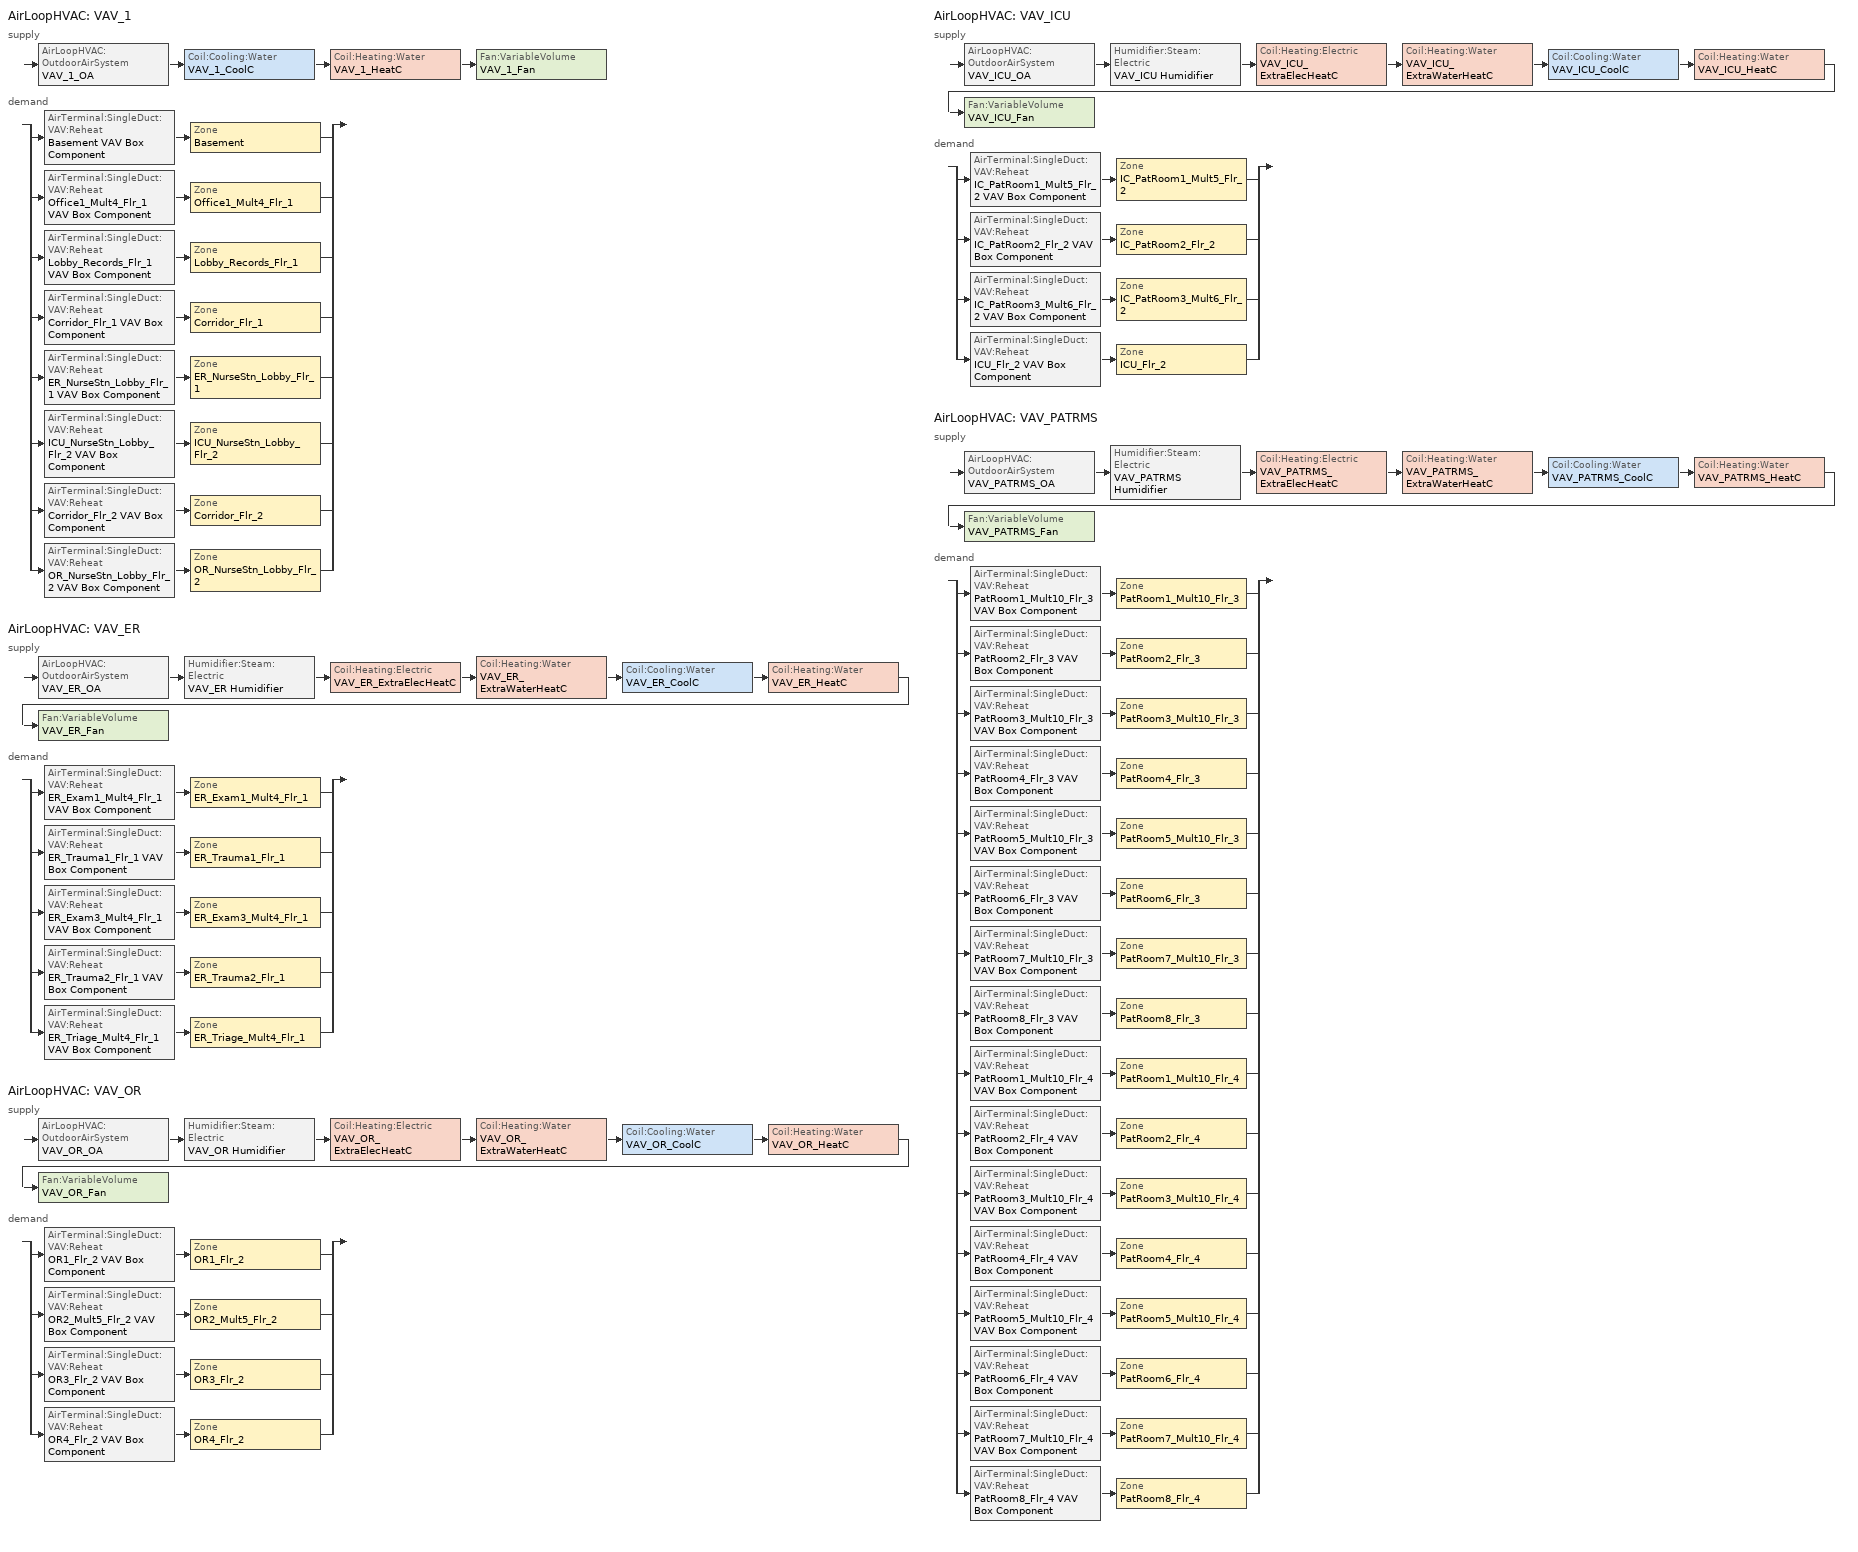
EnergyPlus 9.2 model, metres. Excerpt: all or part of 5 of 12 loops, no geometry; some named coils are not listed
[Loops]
AirLoopHVAC 'VAV_1'
 supply: AirLoopHVAC:OutdoorAirSystem 'VAV_1_OA' > Coil:Cooling:Water 'VAV_1_CoolC' > Coil:Heating:Water 'VAV_1_HeatC' > Fan:VariableVolume 'VAV_1_Fan'
 demand: split
  | AirTerminal:SingleDuct:VAV:Reheat 'Basement VAV Box Component' > Zone 'Basement'
  | AirTerminal:SingleDuct:VAV:Reheat 'Office1_Mult4_Flr_1 VAV Box Component' > Zone 'Office1_Mult4_Flr_1'
  | AirTerminal:SingleDuct:VAV:Reheat 'Lobby_Records_Flr_1 VAV Box Component' > Zone 'Lobby_Records_Flr_1'
  | AirTerminal:SingleDuct:VAV:Reheat 'Corridor_Flr_1 VAV Box Component' > Zone 'Corridor_Flr_1'
  | AirTerminal:SingleDuct:VAV:Reheat 'ER_NurseStn_Lobby_Flr_1 VAV Box Component' > Zone 'ER_NurseStn_Lobby_Flr_1'
  | AirTerminal:SingleDuct:VAV:Reheat 'ICU_NurseStn_Lobby_Flr_2 VAV Box Component' > Zone 'ICU_NurseStn_Lobby_Flr_2'
  | AirTerminal:SingleDuct:VAV:Reheat 'Corridor_Flr_2 VAV Box Component' > Zone 'Corridor_Flr_2'
  | AirTerminal:SingleDuct:VAV:Reheat 'OR_NurseStn_Lobby_Flr_2 VAV Box Component' > Zone 'OR_NurseStn_Lobby_Flr_2'
AirLoopHVAC 'VAV_ER'
 supply: AirLoopHVAC:OutdoorAirSystem 'VAV_ER_OA' > Humidifier:Steam:Electric 'VAV_ER Humidifier' > Coil:Heating:Electric 'VAV_ER_ExtraElecHeatC' > Coil:Heating:Water 'VAV_ER_ExtraWaterHeatC' > Coil:Cooling:Water 'VAV_ER_CoolC' > Coil:Heating:Water 'VAV_ER_HeatC' > Fan:VariableVolume 'VAV_ER_Fan'
 demand: split
  | AirTerminal:SingleDuct:VAV:Reheat 'ER_Exam1_Mult4_Flr_1 VAV Box Component' > Zone 'ER_Exam1_Mult4_Flr_1'
  | AirTerminal:SingleDuct:VAV:Reheat 'ER_Trauma1_Flr_1 VAV Box Component' > Zone 'ER_Trauma1_Flr_1'
  | AirTerminal:SingleDuct:VAV:Reheat 'ER_Exam3_Mult4_Flr_1 VAV Box Component' > Zone 'ER_Exam3_Mult4_Flr_1'
  | AirTerminal:SingleDuct:VAV:Reheat 'ER_Trauma2_Flr_1 VAV Box Component' > Zone 'ER_Trauma2_Flr_1'
  | AirTerminal:SingleDuct:VAV:Reheat 'ER_Triage_Mult4_Flr_1 VAV Box Component' > Zone 'ER_Triage_Mult4_Flr_1'
AirLoopHVAC 'VAV_OR'
 supply: AirLoopHVAC:OutdoorAirSystem 'VAV_OR_OA' > Humidifier:Steam:Electric 'VAV_OR Humidifier' > Coil:Heating:Electric 'VAV_OR_ExtraElecHeatC' > Coil:Heating:Water 'VAV_OR_ExtraWaterHeatC' > Coil:Cooling:Water 'VAV_OR_CoolC' > Coil:Heating:Water 'VAV_OR_HeatC' > Fan:VariableVolume 'VAV_OR_Fan'
 demand: split
  | AirTerminal:SingleDuct:VAV:Reheat 'OR1_Flr_2 VAV Box Component' > Zone 'OR1_Flr_2'
  | AirTerminal:SingleDuct:VAV:Reheat 'OR2_Mult5_Flr_2 VAV Box Component' > Zone 'OR2_Mult5_Flr_2'
  | AirTerminal:SingleDuct:VAV:Reheat 'OR3_Flr_2 VAV Box Component' > Zone 'OR3_Flr_2'
  | AirTerminal:SingleDuct:VAV:Reheat 'OR4_Flr_2 VAV Box Component' > Zone 'OR4_Flr_2'
AirLoopHVAC 'VAV_ICU'
 supply: AirLoopHVAC:OutdoorAirSystem 'VAV_ICU_OA' > Humidifier:Steam:Electric 'VAV_ICU Humidifier' > Coil:Heating:Electric 'VAV_ICU_ExtraElecHeatC' > Coil:Heating:Water 'VAV_ICU_ExtraWaterHeatC' > Coil:Cooling:Water 'VAV_ICU_CoolC' > Coil:Heating:Water 'VAV_ICU_HeatC' > Fan:VariableVolume 'VAV_ICU_Fan'
 demand: split
  | AirTerminal:SingleDuct:VAV:Reheat 'IC_PatRoom1_Mult5_Flr_2 VAV Box Component' > Zone 'IC_PatRoom1_Mult5_Flr_2'
  | AirTerminal:SingleDuct:VAV:Reheat 'IC_PatRoom2_Flr_2 VAV Box Component' > Zone 'IC_PatRoom2_Flr_2'
  | AirTerminal:SingleDuct:VAV:Reheat 'IC_PatRoom3_Mult6_Flr_2 VAV Box Component' > Zone 'IC_PatRoom3_Mult6_Flr_2'
  | AirTerminal:SingleDuct:VAV:Reheat 'ICU_Flr_2 VAV Box Component' > Zone 'ICU_Flr_2'
AirLoopHVAC 'VAV_PATRMS'
 supply: AirLoopHVAC:OutdoorAirSystem 'VAV_PATRMS_OA' > Humidifier:Steam:Electric 'VAV_PATRMS Humidifier' > Coil:Heating:Electric 'VAV_PATRMS_ExtraElecHeatC' > Coil:Heating:Water 'VAV_PATRMS_ExtraWaterHeatC' > Coil:Cooling:Water 'VAV_PATRMS_CoolC' > Coil:Heating:Water 'VAV_PATRMS_HeatC' > Fan:VariableVolume 'VAV_PATRMS_Fan'
 demand: split
  | AirTerminal:SingleDuct:VAV:Reheat 'PatRoom1_Mult10_Flr_3 VAV Box Component' > Zone 'PatRoom1_Mult10_Flr_3'
  | AirTerminal:SingleDuct:VAV:Reheat 'PatRoom2_Flr_3 VAV Box Component' > Zone 'PatRoom2_Flr_3'
  | AirTerminal:SingleDuct:VAV:Reheat 'PatRoom3_Mult10_Flr_3 VAV Box Component' > Zone 'PatRoom3_Mult10_Flr_3'
  | AirTerminal:SingleDuct:VAV:Reheat 'PatRoom4_Flr_3 VAV Box Component' > Zone 'PatRoom4_Flr_3'
  | AirTerminal:SingleDuct:VAV:Reheat 'PatRoom5_Mult10_Flr_3 VAV Box Component' > Zone 'PatRoom5_Mult10_Flr_3'
  | AirTerminal:SingleDuct:VAV:Reheat 'PatRoom6_Flr_3 VAV Box Component' > Zone 'PatRoom6_Flr_3'
  | AirTerminal:SingleDuct:VAV:Reheat 'PatRoom7_Mult10_Flr_3 VAV Box Component' > Zone 'PatRoom7_Mult10_Flr_3'
  | AirTerminal:SingleDuct:VAV:Reheat 'PatRoom8_Flr_3 VAV Box Component' > Zone 'PatRoom8_Flr_3'
  | AirTerminal:SingleDuct:VAV:Reheat 'PatRoom1_Mult10_Flr_4 VAV Box Component' > Zone 'PatRoom1_Mult10_Flr_4'
  | AirTerminal:SingleDuct:VAV:Reheat 'PatRoom2_Flr_4 VAV Box Component' > Zone 'PatRoom2_Flr_4'
  | AirTerminal:SingleDuct:VAV:Reheat 'PatRoom3_Mult10_Flr_4 VAV Box Component' > Zone 'PatRoom3_Mult10_Flr_4'
  | AirTerminal:SingleDuct:VAV:Reheat 'PatRoom4_Flr_4 VAV Box Component' > Zone 'PatRoom4_Flr_4'
  | AirTerminal:SingleDuct:VAV:Reheat 'PatRoom5_Mult10_Flr_4 VAV Box Component' > Zone 'PatRoom5_Mult10_Flr_4'
  | AirTerminal:SingleDuct:VAV:Reheat 'PatRoom6_Flr_4 VAV Box Component' > Zone 'PatRoom6_Flr_4'
  | AirTerminal:SingleDuct:VAV:Reheat 'PatRoom7_Mult10_Flr_4 VAV Box Component' > Zone 'PatRoom7_Mult10_Flr_4'
  | AirTerminal:SingleDuct:VAV:Reheat 'PatRoom8_Flr_4 VAV Box Component' > Zone 'PatRoom8_Flr_4'
[DesignSpecification:OutdoorAir]
Name | Outdoor Air Method | Outdoor Air Flow per Zone Floor Area {m3/s-m2} | Outdoor Air Flow per Zone {m3/s} | Outdoor Air Flow per Person {m3/s-person}
SZ DSOA Basement | Flow/Area | 0.000368277 | 0
SZ DSOA ER_Exam1_Mult4_Flr_1; SZ DSOA ER_Trauma1_Flr_1; SZ DSOA ER_Exam3_Mult4_Flr_1; SZ DSOA ER_Trauma2_Flr_1; SZ DSOA ER_Triage_Mult4_Flr_1 | Flow/Area | 0.00237022 | 0
SZ DSOA Office1_Mult4_Flr_1 | Flow/Area | 0.00048257 | 0
SZ DSOA Lobby_Records_Flr_1; SZ DSOA ER_NurseStn_Lobby_Flr_1; SZ DSOA ICU_NurseStn_Lobby_Flr_2; SZ DSOA OR_NurseStn_Lobby_Flr_2 | Flow/Area | 0.000338645 | 0
SZ DSOA Corridor_Flr_1; SZ DSOA Corridor_Flr_2 | Flow/Area | 0.000304781 | 0
SZ DSOA OR1_Flr_2; SZ DSOA OR2_Mult5_Flr_2; SZ DSOA OR3_Flr_2; SZ DSOA OR4_Flr_2 | Flow/Area | 0.00355518 | 0
SZ DSOA IC_PatRoom1_Mult5_Flr_2; SZ DSOA IC_PatRoom2_Flr_2; SZ DSOA IC_PatRoom3_Mult6_Flr_2; SZ DSOA ICU_Flr_2; SZ DSOA PatRoom1_Mult10_Flr_3; SZ DSOA PatRoom2_Flr_3; SZ DSOA PatRoom3_Mult10_Flr_3; SZ DSOA PatRoom4_Flr_3; SZ DSOA PatRoom5_Mult10_Flr_3; SZ DSOA PatRoom6_Flr_3; SZ DSOA PatRoom7_Mult10_Flr_3; SZ DSOA PatRoom8_Flr_3; SZ DSOA PatRoom1_Mult10_Flr_4; SZ DSOA PatRoom2_Flr_4; SZ DSOA PatRoom3_Mult10_Flr_4; SZ DSOA PatRoom4_Flr_4; SZ DSOA PatRoom5_Mult10_Flr_4; SZ DSOA PatRoom6_Flr_4; SZ DSOA PatRoom7_Mult10_Flr_4; SZ DSOA PatRoom8_Flr_4 | Flow/Area | 0.00237024 | 0
CM DSOA Basement | Sum | 0.000368277 |  | 1e-08
CM DSOA Office1_Mult4_Flr_1 | Sum | 0.00048257 |  | 1e-08
CM DSOA Lobby_Records_Flr_1; CM DSOA Er_Nursestn_Lobby_Flr_1; CM DSOA Icu_Nursestn_Lobby_Flr_2; CM DSOA Or_Nursestn_Lobby_Flr_2 | Sum | 0.000338645 |  | 1e-08
CM DSOA Corridor_Flr_1; CM DSOA Corridor_Flr_2 | Sum | 0.000304781 |  | 1e-08
[DesignSpecification:ZoneAirDistribution] Zone Air Distribution Effectiveness in Cooling Mode=1; Zone Air Distribution Effectiveness in Heating Mode=1
CM DSZAD Basement; CM DSZAD Office1_Mult4_Flr_1; CM DSZAD Lobby_Records_Flr_1; CM DSZAD Corridor_Flr_1; CM DSZAD Er_Nursestn_Lobby_Flr_1; CM DSZAD Icu_Nursestn_Lobby_Flr_2; CM DSZAD Corridor_Flr_2; CM DSZAD Or_Nursestn_Lobby_Flr_2
[Sizing:Zone] Zone Cooling Design Supply Air Temperature Input Method=SupplyAirTemperature; Zone Cooling Design Supply Air Temperature {C}=12.8; Zone Heating Design Supply Air Temperature Input Method=SupplyAirTemperature; Zone Heating Design Supply Air Temperature {C}=40; Zone Cooling Design Supply Air Humidity Ratio {kgWater/kgDryAir}=0.007; Zone Heating Design Supply Air Humidity Ratio {kgWater/kgDryAir}=0.008; Zone Heating Sizing Factor=0; Zone Cooling Sizing Factor=0; Cooling Design Air Flow Rate {m3/s}=0; Cooling Minimum Air Flow {m3/s}=0; Cooling Minimum Air Flow Fraction=0; Heating Design Air Flow Method=DesignDay; Heating Design Air Flow Rate {m3/s}=0
Name | Design Specification Outdoor Air Object | Cooling Design Air Flow Method | Cooling Minimum Air Flow per Zone Floor Area {m3/s-m2}
Basement | SZ DSOA Basement | DesignDay
ER_Exam1_Mult4_Flr_1 | SZ DSOA ER_Exam1_Mult4_Flr_1 | DesignDayWithLimit | 0.0142221
ER_Trauma1_Flr_1 | SZ DSOA ER_Trauma1_Flr_1 | DesignDayWithLimit | 0.0142221
ER_Exam3_Mult4_Flr_1 | SZ DSOA ER_Exam3_Mult4_Flr_1 | DesignDayWithLimit | 0.0142221
ER_Trauma2_Flr_1 | SZ DSOA ER_Trauma2_Flr_1 | DesignDayWithLimit | 0.0142221
ER_Triage_Mult4_Flr_1 | SZ DSOA ER_Triage_Mult4_Flr_1 | DesignDayWithLimit | 0.0142221
Office1_Mult4_Flr_1 | SZ DSOA Office1_Mult4_Flr_1 | DesignDay
Lobby_Records_Flr_1 | SZ DSOA Lobby_Records_Flr_1 | DesignDay
Corridor_Flr_1 | SZ DSOA Corridor_Flr_1 | DesignDay
ER_NurseStn_Lobby_Flr_1 | SZ DSOA ER_NurseStn_Lobby_Flr_1 | DesignDay
OR1_Flr_2 | SZ DSOA OR1_Flr_2 | DesignDayWithLimit | 0.0177769
OR2_Mult5_Flr_2 | SZ DSOA OR2_Mult5_Flr_2 | DesignDayWithLimit | 0.0177769
OR3_Flr_2 | SZ DSOA OR3_Flr_2 | DesignDayWithLimit | 0.0177769
OR4_Flr_2 | SZ DSOA OR4_Flr_2 | DesignDayWithLimit | 0.0177769
IC_PatRoom1_Mult5_Flr_2 | SZ DSOA IC_PatRoom1_Mult5_Flr_2 | DesignDayWithLimit | 0.00711111
IC_PatRoom2_Flr_2 | SZ DSOA IC_PatRoom2_Flr_2 | DesignDayWithLimit | 0.00711111
IC_PatRoom3_Mult6_Flr_2 | SZ DSOA IC_PatRoom3_Mult6_Flr_2 | DesignDayWithLimit | 0.00711111
ICU_Flr_2 | SZ DSOA ICU_Flr_2 | DesignDayWithLimit | 0.00711111
ICU_NurseStn_Lobby_Flr_2 | SZ DSOA ICU_NurseStn_Lobby_Flr_2 | DesignDay
Corridor_Flr_2 | SZ DSOA Corridor_Flr_2 | DesignDay
OR_NurseStn_Lobby_Flr_2 | SZ DSOA OR_NurseStn_Lobby_Flr_2 | DesignDay
PatRoom1_Mult10_Flr_3 | SZ DSOA PatRoom1_Mult10_Flr_3 | DesignDayWithLimit | 0.00711111
PatRoom2_Flr_3 | SZ DSOA PatRoom2_Flr_3 | DesignDayWithLimit | 0.00711111
PatRoom3_Mult10_Flr_3 | SZ DSOA PatRoom3_Mult10_Flr_3 | DesignDayWithLimit | 0.00711111
PatRoom4_Flr_3 | SZ DSOA PatRoom4_Flr_3 | DesignDayWithLimit | 0.00711111
PatRoom5_Mult10_Flr_3 | SZ DSOA PatRoom5_Mult10_Flr_3 | DesignDayWithLimit | 0.00711111
PatRoom6_Flr_3 | SZ DSOA PatRoom6_Flr_3 | DesignDayWithLimit | 0.00711111
PatRoom7_Mult10_Flr_3 | SZ DSOA PatRoom7_Mult10_Flr_3 | DesignDayWithLimit | 0.00711111
PatRoom8_Flr_3 | SZ DSOA PatRoom8_Flr_3 | DesignDayWithLimit | 0.00711111
PatRoom1_Mult10_Flr_4 | SZ DSOA PatRoom1_Mult10_Flr_4 | DesignDayWithLimit | 0.00711111
PatRoom2_Flr_4 | SZ DSOA PatRoom2_Flr_4 | DesignDayWithLimit | 0.00711111
PatRoom3_Mult10_Flr_4 | SZ DSOA PatRoom3_Mult10_Flr_4 | DesignDayWithLimit | 0.00711111
PatRoom4_Flr_4 | SZ DSOA PatRoom4_Flr_4 | DesignDayWithLimit | 0.00711111
PatRoom5_Mult10_Flr_4 | SZ DSOA PatRoom5_Mult10_Flr_4 | DesignDayWithLimit | 0.00711111
PatRoom6_Flr_4 | SZ DSOA PatRoom6_Flr_4 | DesignDayWithLimit | 0.00711111
PatRoom7_Mult10_Flr_4 | SZ DSOA PatRoom7_Mult10_Flr_4 | DesignDayWithLimit | 0.00711111
PatRoom8_Flr_4 | SZ DSOA PatRoom8_Flr_4 | DesignDayWithLimit | 0.00711111
[Sizing:System] Type of Load to Size On=Sensible; Preheat Design Temperature {C}=7; Preheat Design Humidity Ratio {kgWater/kgDryAir}=0.008; Precool Design Temperature {C}=12.8; Precool Design Humidity Ratio {kgWater/kgDryAir}=0.008; Central Cooling Design Supply Air Temperature {C}=12.8; Central Heating Design Supply Air Temperature {C}=12.8; 100% Outdoor Air in Cooling=No; 100% Outdoor Air in Heating=No; Central Cooling Design Supply Air Humidity Ratio {kgWater/kgDryAir}=0.007; Central Heating Design Supply Air Humidity Ratio {kgWater/kgDryAir}=0.008; Cooling Supply Air Flow Rate Method=DesignDay; Cooling Supply Air Flow Rate {m3/s}=0; Heating Supply Air Flow Rate Method=DesignDay; Heating Supply Air Flow Rate {m3/s}=0; System Outdoor Air Method=ZoneSum; Zone Maximum Outdoor Air Fraction=1; Cooling Design Capacity Method=CoolingDesignCapacity; Cooling Design Capacity {W}=autosize; Heating Design Capacity Method=HeatingDesignCapacity; Heating Design Capacity {W}=autosize; Central Cooling Capacity Control Method=OnOff
Name | Design Outdoor Air Flow Rate {m3/s} | Central Heating Maximum System Air Flow Ratio | Type of Zone Sum to Use
VAV_1 | 5.40812 | 0.3 | Coincident
VAV_ER; VAV_OR; VAV_ICU | AUTOSIZE | 1 | NonCoincident
VAV_PATRMS | AUTOSIZE | 0.5 | NonCoincident
[ZoneControl:Thermostat] Control Type Schedule=Dual Zone Control Type Sched
Name | Zone or ZoneList | Control 1
Basement Thermostat | Basement | Basement DualSPSched
ER_Exam1_Mult4_Flr_1 Thermostat | ER_Exam1_Mult4_Flr_1 | ER_Exam1_Mult4_Flr_1 DualSPSched
ER_Trauma1_Flr_1 Thermostat | ER_Trauma1_Flr_1 | ER_Trauma1_Flr_1 DualSPSched
ER_Exam3_Mult4_Flr_1 Thermostat | ER_Exam3_Mult4_Flr_1 | ER_Exam3_Mult4_Flr_1 DualSPSched
ER_Trauma2_Flr_1 Thermostat | ER_Trauma2_Flr_1 | ER_Trauma2_Flr_1 DualSPSched
ER_Triage_Mult4_Flr_1 Thermostat | ER_Triage_Mult4_Flr_1 | ER_Triage_Mult4_Flr_1 DualSPSched
Office1_Mult4_Flr_1 Thermostat | Office1_Mult4_Flr_1 | Office1_Mult4_Flr_1 DualSPSched
Lobby_Records_Flr_1 Thermostat | Lobby_Records_Flr_1 | Lobby_Records_Flr_1 DualSPSched
Corridor_Flr_1 Thermostat | Corridor_Flr_1 | Corridor_Flr_1 DualSPSched
ER_NurseStn_Lobby_Flr_1 Thermostat | ER_NurseStn_Lobby_Flr_1 | ER_NurseStn_Lobby_Flr_1 DualSPSched
OR1_Flr_2 Thermostat | OR1_Flr_2 | OR1_Flr_2 DualSPSched
OR2_Mult5_Flr_2 Thermostat | OR2_Mult5_Flr_2 | OR2_Mult5_Flr_2 DualSPSched
OR3_Flr_2 Thermostat | OR3_Flr_2 | OR3_Flr_2 DualSPSched
OR4_Flr_2 Thermostat | OR4_Flr_2 | OR4_Flr_2 DualSPSched
IC_PatRoom1_Mult5_Flr_2 Thermostat | IC_PatRoom1_Mult5_Flr_2 | IC_PatRoom1_Mult5_Flr_2 DualSPSched
IC_PatRoom2_Flr_2 Thermostat | IC_PatRoom2_Flr_2 | IC_PatRoom2_Flr_2 DualSPSched
IC_PatRoom3_Mult6_Flr_2 Thermostat | IC_PatRoom3_Mult6_Flr_2 | IC_PatRoom3_Mult6_Flr_2 DualSPSched
ICU_Flr_2 Thermostat | ICU_Flr_2 | ICU_Flr_2 DualSPSched
ICU_NurseStn_Lobby_Flr_2 Thermostat | ICU_NurseStn_Lobby_Flr_2 | ICU_NurseStn_Lobby_Flr_2 DualSPSched
Corridor_Flr_2 Thermostat | Corridor_Flr_2 | Corridor_Flr_2 DualSPSched
OR_NurseStn_Lobby_Flr_2 Thermostat | OR_NurseStn_Lobby_Flr_2 | OR_NurseStn_Lobby_Flr_2 DualSPSched
PatRoom1_Mult10_Flr_3 Thermostat | PatRoom1_Mult10_Flr_3 | PatRoom1_Mult10_Flr_3 DualSPSched
PatRoom2_Flr_3 Thermostat | PatRoom2_Flr_3 | PatRoom2_Flr_3 DualSPSched
PatRoom3_Mult10_Flr_3 Thermostat | PatRoom3_Mult10_Flr_3 | PatRoom3_Mult10_Flr_3 DualSPSched
PatRoom4_Flr_3 Thermostat | PatRoom4_Flr_3 | PatRoom4_Flr_3 DualSPSched
PatRoom5_Mult10_Flr_3 Thermostat | PatRoom5_Mult10_Flr_3 | PatRoom5_Mult10_Flr_3 DualSPSched
PatRoom6_Flr_3 Thermostat | PatRoom6_Flr_3 | PatRoom6_Flr_3 DualSPSched
PatRoom7_Mult10_Flr_3 Thermostat | PatRoom7_Mult10_Flr_3 | PatRoom7_Mult10_Flr_3 DualSPSched
PatRoom8_Flr_3 Thermostat | PatRoom8_Flr_3 | PatRoom8_Flr_3 DualSPSched
PatRoom1_Mult10_Flr_4 Thermostat | PatRoom1_Mult10_Flr_4 | PatRoom1_Mult10_Flr_4 DualSPSched
PatRoom2_Flr_4 Thermostat | PatRoom2_Flr_4 | PatRoom2_Flr_4 DualSPSched
PatRoom3_Mult10_Flr_4 Thermostat | PatRoom3_Mult10_Flr_4 | PatRoom3_Mult10_Flr_4 DualSPSched
PatRoom4_Flr_4 Thermostat | PatRoom4_Flr_4 | PatRoom4_Flr_4 DualSPSched
PatRoom5_Mult10_Flr_4 Thermostat | PatRoom5_Mult10_Flr_4 | PatRoom5_Mult10_Flr_4 DualSPSched
PatRoom6_Flr_4 Thermostat | PatRoom6_Flr_4 | PatRoom6_Flr_4 DualSPSched
PatRoom7_Mult10_Flr_4 Thermostat | PatRoom7_Mult10_Flr_4 | PatRoom7_Mult10_Flr_4 DualSPSched
PatRoom8_Flr_4 Thermostat | PatRoom8_Flr_4 | PatRoom8_Flr_4 DualSPSched
[ThermostatSetpoint:DualSetpoint] Heating Setpoint Temperature Schedule=HtgSetP_Sch; Cooling Setpoint Temperature Schedule=ClgSetP_Sch
Basement DualSPSched; ER_Exam1_Mult4_Flr_1 DualSPSched; ER_Trauma1_Flr_1 DualSPSched; ER_Exam3_Mult4_Flr_1 DualSPSched; ER_Trauma2_Flr_1 DualSPSched; ER_Triage_Mult4_Flr_1 DualSPSched; Office1_Mult4_Flr_1 DualSPSched; Lobby_Records_Flr_1 DualSPSched; Corridor_Flr_1 DualSPSched; ER_NurseStn_Lobby_Flr_1 DualSPSched; OR1_Flr_2 DualSPSched; OR2_Mult5_Flr_2 DualSPSched; OR3_Flr_2 DualSPSched; OR4_Flr_2 DualSPSched; IC_PatRoom1_Mult5_Flr_2 DualSPSched; IC_PatRoom2_Flr_2 DualSPSched; IC_PatRoom3_Mult6_Flr_2 DualSPSched; ICU_Flr_2 DualSPSched; ICU_NurseStn_Lobby_Flr_2 DualSPSched; Corridor_Flr_2 DualSPSched; OR_NurseStn_Lobby_Flr_2 DualSPSched; PatRoom1_Mult10_Flr_3 DualSPSched; PatRoom2_Flr_3 DualSPSched; PatRoom3_Mult10_Flr_3 DualSPSched; PatRoom4_Flr_3 DualSPSched; PatRoom5_Mult10_Flr_3 DualSPSched; PatRoom6_Flr_3 DualSPSched; PatRoom7_Mult10_Flr_3 DualSPSched; PatRoom8_Flr_3 DualSPSched; PatRoom1_Mult10_Flr_4 DualSPSched; PatRoom2_Flr_4 DualSPSched; PatRoom3_Mult10_Flr_4 DualSPSched; PatRoom4_Flr_4 DualSPSched; PatRoom5_Mult10_Flr_4 DualSPSched; PatRoom6_Flr_4 DualSPSched; PatRoom7_Mult10_Flr_4 DualSPSched; PatRoom8_Flr_4 DualSPSched
[AirTerminal:SingleDuct:VAV:Reheat] Availability Schedule=ALWAYS_ON; Maximum Air Flow Rate {m3/s}=AUTOSIZE; Maximum Hot Water or Steam Flow Rate {m3/s}=AUTOSIZE; Minimum Hot Water or Steam Flow Rate {m3/s}=0; Convergence Tolerance=0.001; Damper Heating Action=ReverseWithLimits; Maximum Flow Fraction During Reheat=0.5; Maximum Reheat Air Temperature {C}=40
Name | Zone Minimum Air Flow Input Method | Constant Minimum Air Flow Fraction | Reheat Coil | Minimum Air Flow Fraction Schedule
ER_Exam1_Mult4_Flr_1 VAV Box Component | Constant | 1 | ER_Exam1_Mult4_Flr_1 VAV Box Reheat Coil
ER_Trauma1_Flr_1 VAV Box Component | Constant | 1 | ER_Trauma1_Flr_1 VAV Box Reheat Coil
ER_Exam3_Mult4_Flr_1 VAV Box Component | Constant | 1 | ER_Exam3_Mult4_Flr_1 VAV Box Reheat Coil
ER_Trauma2_Flr_1 VAV Box Component | Constant | 1 | ER_Trauma2_Flr_1 VAV Box Reheat Coil
ER_Triage_Mult4_Flr_1 VAV Box Component | Constant | 1 | ER_Triage_Mult4_Flr_1 VAV Box Reheat Coil
OR1_Flr_2 VAV Box Component | Scheduled | 0 | OR1_Flr_2 VAV Box Reheat Coil | OR_MinSA_Sched
OR2_Mult5_Flr_2 VAV Box Component | Scheduled | 0 | OR2_Mult5_Flr_2 VAV Box Reheat Coil | OR_MinSA_Sched
OR3_Flr_2 VAV Box Component | Scheduled | 0 | OR3_Flr_2 VAV Box Reheat Coil | OR_MinSA_Sched
OR4_Flr_2 VAV Box Component | Scheduled | 0 | OR4_Flr_2 VAV Box Reheat Coil | OR_MinSA_Sched
IC_PatRoom1_Mult5_Flr_2 VAV Box Component | Constant | 1 | IC_PatRoom1_Mult5_Flr_2 VAV Box Reheat Coil
IC_PatRoom2_Flr_2 VAV Box Component | Constant | 1 | IC_PatRoom2_Flr_2 VAV Box Reheat Coil
IC_PatRoom3_Mult6_Flr_2 VAV Box Component | Constant | 1 | IC_PatRoom3_Mult6_Flr_2 VAV Box Reheat Coil
ICU_Flr_2 VAV Box Component | Constant | 1 | ICU_Flr_2 VAV Box Reheat Coil
PatRoom1_Mult10_Flr_3 VAV Box Component | Constant | 0.5 | PatRoom1_Mult10_Flr_3 VAV Box Reheat Coil
PatRoom2_Flr_3 VAV Box Component | Constant | 0.5 | PatRoom2_Flr_3 VAV Box Reheat Coil
PatRoom3_Mult10_Flr_3 VAV Box Component | Constant | 0.5 | PatRoom3_Mult10_Flr_3 VAV Box Reheat Coil
PatRoom4_Flr_3 VAV Box Component | Constant | 0.5 | PatRoom4_Flr_3 VAV Box Reheat Coil
PatRoom5_Mult10_Flr_3 VAV Box Component | Constant | 0.5 | PatRoom5_Mult10_Flr_3 VAV Box Reheat Coil
PatRoom6_Flr_3 VAV Box Component | Constant | 0.5 | PatRoom6_Flr_3 VAV Box Reheat Coil
PatRoom7_Mult10_Flr_3 VAV Box Component | Constant | 0.5 | PatRoom7_Mult10_Flr_3 VAV Box Reheat Coil
PatRoom8_Flr_3 VAV Box Component | Constant | 0.5 | PatRoom8_Flr_3 VAV Box Reheat Coil
PatRoom1_Mult10_Flr_4 VAV Box Component | Constant | 0.5 | PatRoom1_Mult10_Flr_4 VAV Box Reheat Coil
PatRoom2_Flr_4 VAV Box Component | Constant | 0.5 | PatRoom2_Flr_4 VAV Box Reheat Coil
PatRoom3_Mult10_Flr_4 VAV Box Component | Constant | 0.5 | PatRoom3_Mult10_Flr_4 VAV Box Reheat Coil
PatRoom4_Flr_4 VAV Box Component | Constant | 0.5 | PatRoom4_Flr_4 VAV Box Reheat Coil
PatRoom5_Mult10_Flr_4 VAV Box Component | Constant | 0.5 | PatRoom5_Mult10_Flr_4 VAV Box Reheat Coil
PatRoom6_Flr_4 VAV Box Component | Constant | 0.5 | PatRoom6_Flr_4 VAV Box Reheat Coil
PatRoom7_Mult10_Flr_4 VAV Box Component | Constant | 0.5 | PatRoom7_Mult10_Flr_4 VAV Box Reheat Coil
PatRoom8_Flr_4 VAV Box Component | Constant | 0.5 | PatRoom8_Flr_4 VAV Box Reheat Coil
Basement VAV Box Component | Constant | 0.476135 | Basement VAV Box Reheat Coil
Office1_Mult4_Flr_1 VAV Box Component | Constant | 0.2 | Office1_Mult4_Flr_1 VAV Box Reheat Coil
Lobby_Records_Flr_1 VAV Box Component | Constant | 0.387371 | Lobby_Records_Flr_1 VAV Box Reheat Coil
Corridor_Flr_1 VAV Box Component | Constant | 0.456052 | Corridor_Flr_1 VAV Box Reheat Coil
ER_NurseStn_Lobby_Flr_1 VAV Box Component | Constant | 0.236113 | ER_NurseStn_Lobby_Flr_1 VAV Box Reheat Coil
ICU_NurseStn_Lobby_Flr_2 VAV Box Component | Constant | 0.2 | ICU_NurseStn_Lobby_Flr_2 VAV Box Reheat Coil
Corridor_Flr_2 VAV Box Component | Constant | 0.477013 | Corridor_Flr_2 VAV Box Reheat Coil
OR_NurseStn_Lobby_Flr_2 VAV Box Component | Constant | 0.216127 | OR_NurseStn_Lobby_Flr_2 VAV Box Reheat Coil
[Zone equipment]
Basement: Basement VAV Box Component
ER_Exam1_Mult4_Flr_1: ER_Exam1_Mult4_Flr_1 VAV Box Component
ER_Trauma1_Flr_1: ER_Trauma1_Flr_1 VAV Box Component
ER_Exam3_Mult4_Flr_1: ER_Exam3_Mult4_Flr_1 VAV Box Component
ER_Trauma2_Flr_1: ER_Trauma2_Flr_1 VAV Box Component
ER_Triage_Mult4_Flr_1: ER_Triage_Mult4_Flr_1 VAV Box Component
Office1_Mult4_Flr_1: Office1_Mult4_Flr_1 VAV Box Component
Lobby_Records_Flr_1: Lobby_Records_Flr_1 VAV Box Component
Corridor_Flr_1: Corridor_Flr_1 VAV Box Component
ER_NurseStn_Lobby_Flr_1: ER_NurseStn_Lobby_Flr_1 VAV Box Component
OR1_Flr_2: OR1_Flr_2 VAV Box Component
OR2_Mult5_Flr_2: OR2_Mult5_Flr_2 VAV Box Component
OR3_Flr_2: OR3_Flr_2 VAV Box Component
OR4_Flr_2: OR4_Flr_2 VAV Box Component
IC_PatRoom1_Mult5_Flr_2: IC_PatRoom1_Mult5_Flr_2 VAV Box Component
IC_PatRoom2_Flr_2: IC_PatRoom2_Flr_2 VAV Box Component
IC_PatRoom3_Mult6_Flr_2: IC_PatRoom3_Mult6_Flr_2 VAV Box Component
ICU_Flr_2: ICU_Flr_2 VAV Box Component
ICU_NurseStn_Lobby_Flr_2: ICU_NurseStn_Lobby_Flr_2 VAV Box Component
Corridor_Flr_2: Corridor_Flr_2 VAV Box Component
OR_NurseStn_Lobby_Flr_2: OR_NurseStn_Lobby_Flr_2 VAV Box Component
PatRoom1_Mult10_Flr_3: PatRoom1_Mult10_Flr_3 VAV Box Component
PatRoom2_Flr_3: PatRoom2_Flr_3 VAV Box Component
PatRoom3_Mult10_Flr_3: PatRoom3_Mult10_Flr_3 VAV Box Component
PatRoom4_Flr_3: PatRoom4_Flr_3 VAV Box Component
PatRoom5_Mult10_Flr_3: PatRoom5_Mult10_Flr_3 VAV Box Component
PatRoom6_Flr_3: PatRoom6_Flr_3 VAV Box Component
PatRoom7_Mult10_Flr_3: PatRoom7_Mult10_Flr_3 VAV Box Component
PatRoom8_Flr_3: PatRoom8_Flr_3 VAV Box Component
PatRoom1_Mult10_Flr_4: PatRoom1_Mult10_Flr_4 VAV Box Component
PatRoom2_Flr_4: PatRoom2_Flr_4 VAV Box Component
PatRoom3_Mult10_Flr_4: PatRoom3_Mult10_Flr_4 VAV Box Component
PatRoom4_Flr_4: PatRoom4_Flr_4 VAV Box Component
PatRoom5_Mult10_Flr_4: PatRoom5_Mult10_Flr_4 VAV Box Component
PatRoom6_Flr_4: PatRoom6_Flr_4 VAV Box Component
PatRoom7_Mult10_Flr_4: PatRoom7_Mult10_Flr_4 VAV Box Component
PatRoom8_Flr_4: PatRoom8_Flr_4 VAV Box Component
[Fan:VariableVolume] Availability Schedule=HVACOperationSchd; Maximum Flow Rate {m3/s}=AUTOSIZE; Motor In Airstream Fraction=1; Fan Power Coefficient 1=0.0408; Fan Power Coefficient 2=0.088; Fan Power Coefficient 3=-0.0729; Fan Power Coefficient 4=0.9437; Fan Power Coefficient 5=0
Name | Fan Total Efficiency | Pressure Rise {Pa} | Fan Power Minimum Flow Rate Input Method | Fan Power Minimum Flow Fraction | Motor Efficiency | Fan Power Minimum Air Flow Rate {m3/s}
VAV_1_Fan | 0.61425 | 1389.42 | Fraction | 0.25 | 0.945
VAV_ER_Fan | 0.6045 | 1314.72 | Fraction | 0.25 | 0.93
VAV_OR_Fan | 0.61165 | 1314.72 | FixedFlowRate |  | 0.941 | 0
VAV_ICU_Fan | 0.6084 | 1389.42 | Fraction | 0.25 | 0.936
VAV_PATRMS_Fan | 0.61425 | 1389.42 | FixedFlowRate |  | 0.945 | 0
[Coil:Cooling:Water] Availability Schedule=ALWAYS_ON; Design Water Flow Rate {m3/s}=AUTOSIZE; Design Air Flow Rate {m3/s}=AUTOSIZE; Design Inlet Water Temperature {C}=AUTOSIZE; Design Inlet Air Temperature {C}=AUTOSIZE; Design Outlet Air Temperature {C}=AUTOSIZE; Design Inlet Air Humidity Ratio {kgWater/kgDryAir}=AUTOSIZE; Design Outlet Air Humidity Ratio {kgWater/kgDryAir}=AUTOSIZE; Type of Analysis=SimpleAnalysis; Heat Exchanger Configuration=CrossFlow
VAV_1_CoolC; VAV_ER_CoolC; VAV_OR_CoolC; VAV_ICU_CoolC; VAV_PATRMS_CoolC
[Coil:Heating:Water] Rated Inlet Water Temperature {C}=82.2; Rated Outlet Water Temperature {C}=71.1
Name | Availability Schedule | Performance Input Method | Rated Capacity {W} | Rated Inlet Air Temperature {C} | Rated Outlet Air Temperature {C} | Rated Ratio for Air and Water Convection | U-Factor Times Area Value {W/K} | Maximum Water Flow Rate {m3/s}
VAV_PATRMS_ExtraWaterHeatC | Patrms_ExtraWaterHeatC_Sch | NominalCapacity | autosize | 16.6 | 32.2 | 0.5
VAV_ER_ExtraWaterHeatC | ER_ExtraWaterHeatC_Sch | NominalCapacity | autosize | 16.6 | 32.2 | 0.5
VAV_OR_ExtraWaterHeatC | OR_ExtraWaterHeatC_Sch | NominalCapacity | autosize | 16.6 | 32.2 | 0.5
VAV_ICU_ExtraWaterHeatC | ICU_ExtraWaterHeatC_Sch | NominalCapacity | autosize | 16.6 | 32.2 | 0.5
VAV_1_HeatC; VAV_ER_HeatC; VAV_OR_HeatC; VAV_ICU_HeatC; VAV_PATRMS_HeatC | ALWAYS_ON | UFactorTimesAreaAndDesignWaterFlowRate | AUTOSIZE | 12.8 | 40 |  | AUTOSIZE | AUTOSIZE
[Coil:Heating:Electric] Efficiency=1; Nominal Capacity {W}=10000000
Name | Availability Schedule
VAV_PATRMS_ExtraElecHeatC | Patrms_ExtraElecHeatC_Sch
VAV_ER_ExtraElecHeatC | ER_ExtraElecHeatC_Sch
VAV_OR_ExtraElecHeatC | OR_ExtraElecHeatC_Sch
VAV_ICU_ExtraElecHeatC | ICU_ExtraElecHeatC_Sch
[Humidifier:Steam:Electric] Availability Schedule=ALWAYS_ON; Rated Capacity {m3/s}=3.72E-5; Rated Power {W}=100000; Rated Fan Power {W}=0; Standby Power {W}=0
VAV_ER Humidifier; VAV_OR Humidifier; VAV_ICU Humidifier; VAV_PATRMS Humidifier
[HeatExchanger:AirToAir:SensibleAndLatent] Availability Schedule=Always_On; Nominal Supply Air Flow Rate {m3/s}=AUTOSIZE; Sensible Effectiveness at 100% Heating Air Flow=0.7; Latent Effectiveness at 100% Heating Air Flow=0.6; Sensible Effectiveness at 75% Heating Air Flow=0.7; Latent Effectiveness at 75% Heating Air Flow=0.6; Sensible Effectiveness at 100% Cooling Air Flow=0.75; Latent Effectiveness at 100% Cooling Air Flow=0.6; Sensible Effectiveness at 75% Cooling Air Flow=0.75; Latent Effectiveness at 75% Cooling Air Flow=0.6; Supply Air Outlet Temperature Control=Yes; Heat Exchanger Type=Rotary; Frost Control Type=ExhaustOnly; Threshold Temperature {C}=-23.3; Initial Defrost Time Fraction=0.167; Rate of Defrost Time Fraction Increase {1/K}=1.44
Name | Nominal Electric Power {W}
ICU OA Heat Recovery | 1539.37
PATRMS OA Heat Recovery | 3273.23
VAV_1 OA Heat Recovery | 3930.33
[Controller:WaterCoil] Actuator Variable=Flow; Maximum Actuated Flow {m3/s}=AUTOSIZE; Minimum Actuated Flow {m3/s}=0
Name | Control Variable | Action | Controller Convergence Tolerance {deltaC}
VAV_PATRMS_ExtraWaterHeatC_Controller; VAV_ER_ExtraWaterHeatC_Controller; VAV_OR_ExtraWaterHeatC_Controller; VAV_ICU_ExtraWaterHeatC_Controller; VAV_1_HeatC_Controller; VAV_ER_HeatC_Controller; VAV_OR_HeatC_Controller; VAV_ICU_HeatC_Controller; VAV_PATRMS_HeatC_Controller | Temperature | Normal | 0.0001
VAV_1_CoolC_Controller | Temperature | Reverse
VAV_ER_CoolC_Controller; VAV_OR_CoolC_Controller; VAV_ICU_CoolC_Controller; VAV_PATRMS_CoolC_Controller | TemperatureAndHumidityRatio | Reverse
[Controller:OutdoorAir] Maximum Outdoor Air Flow Rate {m3/s}=AUTOSIZE; Economizer Control Action Type=ModulateFlow; Lockout Type=NoLockout; Minimum Limit Type=FixedMinimum; Minimum Outdoor Air Schedule=MinOA_Sched
Name | Minimum Outdoor Air Flow Rate {m3/s} | Economizer Control Type | Minimum Fraction of Outdoor Air Schedule | Mechanical Ventilation Controller | Heat Recovery Bypass Control Type
VAV_1_OA_Controller | 0 | DifferentialDryBulb | BLDG_OA_FRAC_SCH | VAV_1_DCV | BypassWhenOAFlowGreaterThanMinimum
VAV_ER_OA_Controller | AUTOSIZE | NoEconomizer | VAV_ER_OAminOAFracSchedule
VAV_OR_OA_Controller | AUTOSIZE | NoEconomizer | VAV_OR_OAminOAFracSchedule
VAV_ICU_OA_Controller | AUTOSIZE | NoEconomizer | VAV_ICU_OAminOAFracSchedule |  | BypassWhenOAFlowGreaterThanMinimum
VAV_PATRMS_OA_Controller | AUTOSIZE | NoEconomizer | VAV_PATRMS_OAminOAFracSchedule |  | BypassWhenOAFlowGreaterThanMinimum
[Controller:MechanicalVentilation]
VAV_1_DCV: Availability Schedule=BLDG_OA_FRAC_SCH; Demand Controlled Ventilation=Yes; System Outdoor Air Method=VentilationRateProcedure; Zone 1=Basement; Design Specification Outdoor Air Object Name 1=CM DSOA Basement; Design Specification Zone Air Distribution Object Name 1=CM DSZAD Basement; Zone 2=Office1_Mult4_Flr_1; Design Specification Outdoor Air Object Name 2=CM DSOA Office1_Mult4_Flr_1; Design Specification Zone Air Distribution Object Name 2=CM DSZAD Office1_Mult4_Flr_1; Zone 3=Lobby_Records_Flr_1; Design Specification Outdoor Air Object Name 3=CM DSOA Lobby_Records_Flr_1; Design Specification Zone Air Distribution Object Name 3=CM DSZAD Lobby_Records_Flr_1; Zone 4=Corridor_Flr_1; Design Specification Outdoor Air Object Name 4=CM DSOA Corridor_Flr_1; Design Specification Zone Air Distribution Object Name 4=CM DSZAD Corridor_Flr_1; Zone 5=Er_Nursestn_Lobby_Flr_1; Design Specification Outdoor Air Object Name 5=CM DSOA Er_Nursestn_Lobby_Flr_1; Design Specification Zone Air Distribution Object Name 5=CM DSZAD Er_Nursestn_Lobby_Flr_1; Zone 6=Icu_Nursestn_Lobby_Flr_2; Design Specification Outdoor Air Object Name 6=CM DSOA Icu_Nursestn_Lobby_Flr_2; Design Specification Zone Air Distribution Object Name 6=CM DSZAD Icu_Nursestn_Lobby_Flr_2; Zone 7=Corridor_Flr_2; Design Specification Outdoor Air Object Name 7=CM DSOA Corridor_Flr_2; Design Specification Zone Air Distribution Object Name 7=CM DSZAD Corridor_Flr_2; Zone 8=Or_Nursestn_Lobby_Flr_2; Design Specification Outdoor Air Object Name 8=CM DSOA Or_Nursestn_Lobby_Flr_2; Design Specification Zone Air Distribution Object Name 8=CM DSZAD Or_Nursestn_Lobby_Flr_2
[AirLoopHVAC] Design Supply Air Flow Rate {m3/s}=AUTOSIZE
VAV_1; VAV_ER; VAV_OR; VAV_ICU; VAV_PATRMS
[WaterHeater:Mixed]
SWH Laundry: Tank Volume {m3}=1.13562; Setpoint Temperature Schedule=Laundry Setpoint Temp Schedule; Deadband Temperature Difference {deltaC}=2; Maximum Temperature Limit {C}=82.2222; Heater Control Type=Cycle; Heater Maximum Capacity {W}=87921.32; Heater Minimum Capacity {W}=0; Heater Fuel Type=NATURALGAS; Heater Thermal Efficiency=0.803989; Off Cycle Parasitic Fuel Type=NATURALGAS; Off Cycle Parasitic Heat Fraction to Tank=0; Ambient Temperature Indicator=Zone; Ambient Temperature Zone=BASEMENT; Off Cycle Loss Coefficient to Ambient Temperature {W/K}=11.2541; On Cycle Loss Coefficient to Ambient Temperature {W/K}=11.2541; Peak Use Flow Rate {m3/s}=0.000176652; Use Flow Rate Fraction Schedule=LAUNDRY_SWH_SCH
[EnergyManagementSystem:Sensor]
Name | Output:Variable or Output:Meter Index Key | Output:Variable or Output:Meter
Patrms_Humidifier_Status | VAV_PATRMS Humidifier | Humidifier Water Volume Flow Rate
Patrms_HeatC_Status | VAV_PATRMS_HeatC | Heating Coil Heating Rate
Patrms_AfterHumidifier_Temp | VAV_PATRMS Humidifier-VAV_PATRMS_ExtraElecHeatCNode | System Node Temperature
Patrms_AfterElecHeatC_Temp | VAV_PATRMS EXTRAELECHEATC-VAV_PATRMS_EXTRAWATERHEATCNODE | System Node Temperature
ER_Humidifier_Status | VAV_ER Humidifier | Humidifier Water Volume Flow Rate
ER_HeatC_Status | VAV_ER_HeatC | Heating Coil Heating Rate
ER_AfterHumidifier_Temp | VAV_ER Humidifier-VAV_ER_ExtraElecHeatCNode | System Node Temperature
ER_AfterElecHeatC_Temp | VAV_ER EXTRAELECHEATC-VAV_ER_EXTRAWATERHEATCNODE | System Node Temperature
OR_Humidifier_Status | VAV_OR Humidifier | Humidifier Water Volume Flow Rate
OR_HeatC_Status | VAV_OR_HeatC | Heating Coil Heating Rate
OR_AfterHumidifier_Temp | VAV_OR Humidifier-VAV_OR_ExtraElecHeatCNode | System Node Temperature
OR_AfterElecHeatC_Temp | VAV_OR EXTRAELECHEATC-VAV_OR_EXTRAWATERHEATCNODE | System Node Temperature
ICU_Humidifier_Status | VAV_ICU Humidifier | Humidifier Water Volume Flow Rate
ICU_HeatC_Status | VAV_ICU_HeatC | Heating Coil Heating Rate
ICU_AfterHumidifier_Temp | VAV_ICU Humidifier-VAV_ICU_ExtraElecHeatCNode | System Node Temperature
ICU_AfterElecHeatC_Temp | VAV_ICU EXTRAELECHEATC-VAV_ICU_EXTRAWATERHEATCNODE | System Node Temperature
[EnergyManagementSystem:Actuator] Actuated Component Type=System Node Setpoint; Actuated Component Control Type=Temperature Setpoint
Name | Actuated Component Unique
Patrms_ExtraElecHeatC_SP | VAV_PATRMS EXTRAELECHEATC-VAV_PATRMS_EXTRAWATERHEATCNODE
Patrms_ExtraWaterHeatC_SP | VAV_PATRMS ExtraWaterHeatC-VAV_PATRMS_CoolCNode
ER_ExtraElecHeatC_SP | VAV_ER EXTRAELECHEATC-VAV_ER_EXTRAWATERHEATCNODE
ER_ExtraWaterHeatC_SP | VAV_ER ExtraWaterHeatC-VAV_ER_CoolCNode
OR_ExtraElecHeatC_SP | VAV_OR EXTRAELECHEATC-VAV_OR_EXTRAWATERHEATCNODE
OR_ExtraWaterHeatC_SP | VAV_OR ExtraWaterHeatC-VAV_OR_CoolCNode
ICU_ExtraElecHeatC_SP | VAV_ICU EXTRAELECHEATC-VAV_ICU_EXTRAWATERHEATCNODE
ICU_ExtraWaterHeatC_SP | VAV_ICU ExtraWaterHeatC-VAV_ICU_CoolCNode
[EnergyManagementSystem:Program]
Patrms_Main: IF Patrms_Humidifier_Status > 0; SET Patrms_ExtraElecHeatC_Status = 1; SET Patrms_ExtraElecHeatC_SP = Patrms_AfterHumidifier_Temp + 0.36; ELSE; SET Patrms_ExtraElecHeatC_Status = 0; SET Patrms_ExtraElecHeatC_SP = NULL; ENDIF; IF T_OA < 10 && Patrms_HeatC_Status >0; SET HeatGain = 0 * (Patrms_FanDesignMass/1.2) *2118; SET FlowRate = (Patrms_FanMassFlow/1.2)*2118; SET Patrms_PreheatDeltaT = HeatGain/(1.08*FlowRate); SET Patrms_ExtraWaterHeatC_Status = 1; SET Patrms_ExtraWaterHeatC_SP = Patrms_AfterElecHeatC_Temp + Patrms_PreheatDeltaT; ELSE; SET Patrms_ExtraWaterHeatC_Status = 0; SET Patrms_ExtraWaterHeatC_SP = NULL; ENDIF
ER_Main: IF ER_Humidifier_Status > 0; SET ER_ExtraElecHeatC_Status = 1; SET ER_ExtraElecHeatC_SP = ER_AfterHumidifier_Temp + 0.36; ELSE; SET ER_ExtraElecHeatC_Status = 0; SET ER_ExtraElecHeatC_SP = NULL; ENDIF; IF T_OA < 10 && ER_HeatC_Status >0; SET HeatGain = 0 * (ER_FanDesignMass/1.2) *2118; SET FlowRate = (ER_FanMassFlow/1.2)*2118; SET ER_PreheatDeltaT = HeatGain/(1.08*FlowRate); SET ER_ExtraWaterHeatC_Status = 1; SET ER_ExtraWaterHeatC_SP = ER_AfterElecHeatC_Temp + ER_PreheatDeltaT; ELSE; SET ER_ExtraWaterHeatC_Status = 0; SET ER_ExtraWaterHeatC_SP = NULL; ENDIF
[EnergyManagementSystem:OutputVariable] Type of Data in Variable=Averaged; Update Frequency=SystemTimeStep
Name | EMS Variable
Patrms_ExtraElecHeatC_SP | Patrms_ExtraElecHeatC_SP
Patrms_ExtraWaterHeatC_SP | Patrms_ExtraWaterHeatC_SP
ER_ExtraElecHeatC_SP | ER_ExtraElecHeatC_SP
ER_ExtraWaterHeatC_SP | ER_ExtraWaterHeatC_SP
OR_ExtraElecHeatC_SP | OR_ExtraElecHeatC_SP
OR_ExtraWaterHeatC_SP | OR_ExtraWaterHeatC_SP
ICU_ExtraElecHeatC_SP | ICU_ExtraElecHeatC_SP
ICU_ExtraWaterHeatC_SP | ICU_ExtraWaterHeatC_SP
[EnergyManagementSystem:InternalVariable] Internal Data Type=Fan Maximum Mass Flow Rate
Name | Internal Data Index Key
Patrms_FanDesignMass | VAV_PATRMS_Fan
ER_FanDesignMass | VAV_ER_Fan
OR_FanDesignMass | VAV_OR_Fan
ICU_FanDesignMass | VAV_ICU_Fan
[SetpointManager:OutdoorAirReset]
VAV_1 Supply Air Temperature Manager: Control Variable=Temperature; Setpoint at Outdoor Low Temperature {C}=15.6; Outdoor Low Temperature {C}=10; Setpoint at Outdoor High Temperature {C}=12.8; Outdoor High Temperature {C}=21.1; Setpoint Node or NodeList=VAV_1 Supply Equipment Outlet Node
[SetpointManager:MixedAir] Control Variable=Temperature
Name | Setpoint Node or NodeList
VAV_PATRMS_ExtraElecHeatC Air Temp Manager | VAV_PATRMS ExtraElecHeatC-VAV_PATRMS_ExtraWaterHeatCNode
VAV_PATRMS_ExtraWaterHeatC Air Temp Manager | VAV_PATRMS ExtraWaterHeatC-VAV_PATRMS_CoolCNode
VAV_ER_ExtraElecHeatC Air Temp Manager | VAV_ER ExtraElecHeatC-VAV_ER_ExtraWaterHeatCNode
VAV_ER_ExtraWaterHeatC Air Temp Manager | VAV_ER ExtraWaterHeatC-VAV_ER_CoolCNode
VAV_OR_ExtraElecHeatC Air Temp Manager | VAV_OR ExtraElecHeatC-VAV_OR_ExtraWaterHeatCNode
VAV_OR_ExtraWaterHeatC Air Temp Manager | VAV_OR ExtraWaterHeatC-VAV_OR_CoolCNode
VAV_ICU_ExtraElecHeatC Air Temp Manager | VAV_ICU ExtraElecHeatC-VAV_ICU_ExtraWaterHeatCNode
VAV_ICU_ExtraWaterHeatC Air Temp Manager | VAV_ICU ExtraWaterHeatC-VAV_ICU_CoolCNode
VAV_1_CoolC SAT Manager | VAV_1_CoolC-VAV_1_HeatCNode
VAV_1_HeatC SAT Manager | VAV_1_HeatC-VAV_1_FanNode
VAV_1_OAMixed Air Temp Manager | VAV_1_OA-VAV_1_CoolCNode
VAV_ER_CoolC SAT Manager | VAV_ER_CoolC-VAV_ER_HeatCNode
VAV_ER_OAMixed Air Temp Manager | VAV_ER_OA-VAV_ER HumidifierNode
VAV_OR_CoolC SAT Manager | VAV_OR_CoolC-VAV_OR_HeatCNode
VAV_OR_OAMixed Air Temp Manager | VAV_OR_OA-VAV_OR HumidifierNode
VAV_ICU_CoolC SAT Manager | VAV_ICU_CoolC-VAV_ICU_HeatCNode
VAV_ICU_OAMixed Air Temp Manager | VAV_ICU_OA-VAV_ICU HumidifierNode
VAV_PATRMS_CoolC SAT Manager | VAV_PATRMS_CoolC-VAV_PATRMS_HeatCNode
VAV_PATRMS_OAMixed Air Temp Manager | VAV_PATRMS_OA-VAV_PATRMS HumidifierNode
[SetpointManager:OutdoorAirPretreat] Control Variable=Temperature; Minimum Setpoint Temperature {C}=-99; Maximum Setpoint Temperature {C}=99; Minimum Setpoint Humidity Ratio {kgWater/kgDryAir}=0.00001; Maximum Setpoint Humidity Ratio {kgWater/kgDryAir}=1
Name | Setpoint Node or NodeList
ICU Heat Exhchanger Supply Air Temp Manager | ICU Heat Recovery Outlet Node
PATRMS Heat Exhchanger Supply Air Temp Manager | PATRMS Heat Recovery Outlet Node
VAV_1 Heat Exhchanger Supply Air Temp Manager | VAV_1 Heat Recovery Outlet Node
[SetpointManager:MultiZone:Humidity:Minimum]
Name | HVAC Air Loop | Setpoint Node or NodeList
VAV_ER Humidifier HUMRAT setpoint | VAV_ER | VAV_ER Humidifier-VAV_ER_ExtraElecHeatCNode
VAV_OR Humidifier HUMRAT setpoint | VAV_OR | VAV_OR Humidifier-VAV_OR_ExtraElecHeatCNode
VAV_ICU Humidifier HUMRAT setpoint | VAV_ICU | VAV_ICU Humidifier-VAV_ICU_ExtraElecHeatCNode
VAV_PATRMS Humidifier HUMRAT setpoint | VAV_PATRMS | VAV_PATRMS Humidifier-VAV_PATRMS_ExtraElecHeatCNode
[SetpointManager:MultiZone:Humidity:Maximum]
Name | HVAC Air Loop | Setpoint Node or NodeList
VAV_ER_CoolC HUMRAT setpoint | VAV_ER | VAV_ER_CoolC-VAV_ER_HeatCNode
VAV_OR_CoolC HUMRAT setpoint | VAV_OR | VAV_OR_CoolC-VAV_OR_HeatCNode
VAV_ICU_CoolC HUMRAT setpoint | VAV_ICU | VAV_ICU_CoolC-VAV_ICU_HeatCNode
VAV_PATRMS_CoolC HUMRAT setpoint | VAV_PATRMS | VAV_PATRMS_CoolC-VAV_PATRMS_HeatCNode
[Schedule:Compact]
Patrms_ExtraElecHeatC_Sch; Patrms_ExtraWaterHeatC_Sch; ER_ExtraElecHeatC_Sch; ER_ExtraWaterHeatC_Sch; OR_ExtraElecHeatC_Sch; OR_ExtraWaterHeatC_Sch; ICU_ExtraElecHeatC_Sch; ICU_ExtraWaterHeatC_Sch; ALWAYS_ON; HVACOperationSchd; MinOA_Sched: Through: 12/31, For: AllDays, Until: 24:00, 1
Laundry Setpoint Temp Schedule: THROUGH: 12/31, FOR: AllDays, UNTIL: 24:00, 82.22
LAUNDRY_SWH_SCH: THROUGH: 12/31, FOR: AllDays, UNTIL: 08:00, 0, UNTIL: 15:00, 1, UNTIL: 24:00, 0
HTGSETP_SCH: Through: 12/31, For: ALLDays, Until: 24:00, 21
CLGSETP_SCH: Through: 12/31, For: AllDays, Until: 24:00, 24
BLDG_OA_FRAC_SCH: Through: 12/31, For: Weekdays, Until: 06:00, 0, Until: 18:00, 0.25, Until: 24:00, 0, For: SummerDesignDay, Until: 06:00, 0, Until: 18:00, 0.25, Until: 24:00, 0, For: WinterDesignDay, Until: 06:00, 0, Until: 18:00, 0.25, Until: 24:00, 0, For: Saturday, Until: 06:00, 0, Until: 18:00, 0.25, Until: 24:00, 0, For: Sunday Holidays AllOtherDays, Until: 24:00, 0
OR_MinSA_Sched: Through: 12/31, For: Weekdays, Until: 09:00, 0.2, Until: 18:00, 1, Until: 24:00, 0.2, For: SummerDesignDay, Until: 24:00, 1, For: WinterDesignDay, Until: 24:00, 0.2, For: Saturday, Until: 09:00, 0.2, Until: 17:00, 1, Until: 24:00, 0.2, For: Sunday Holidays AllOtherDays, Until: 24:00, 0.2
VAV_ER_OAminOAFracSchedule; VAV_OR_OAminOAFracSchedule; VAV_ICU_OAminOAFracSchedule; VAV_PATRMS_OAminOAFracSchedule: Through: 12/31, For: AllDays, Until: 24:00, 0.33
Dual Zone Control Type Sched: Through: 12/31, For: AllDays, Until: 24:00, 4
